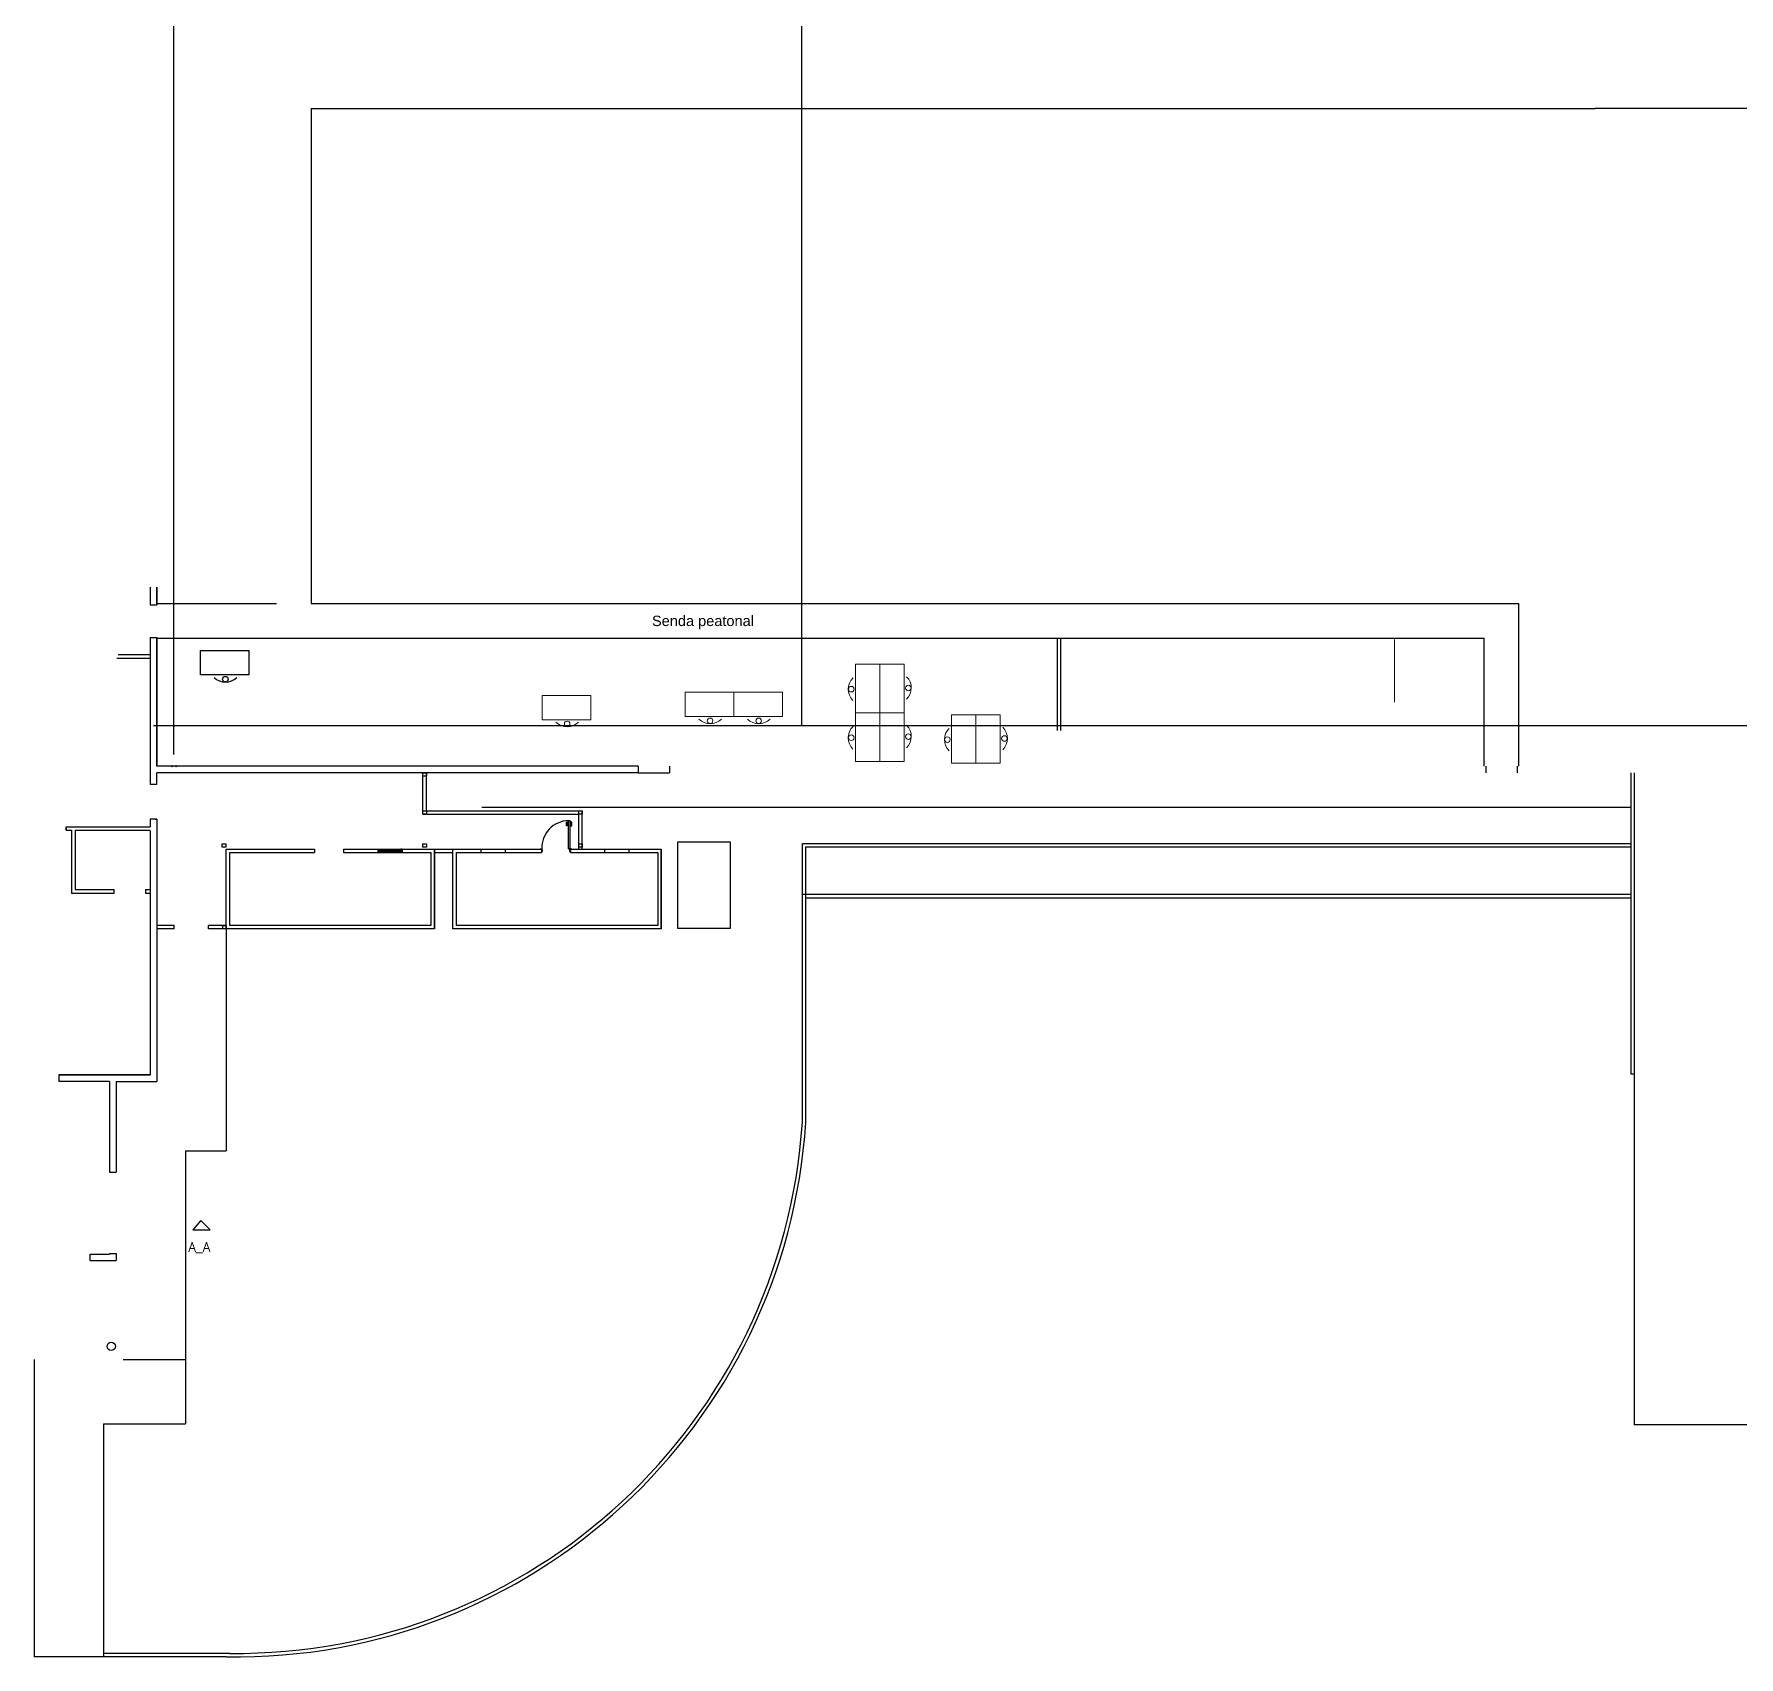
# Model space of a CAD drawing. Header units: millimetres. Extents: x 42 to 171, y 49 to 147.
# Drawn here: x 42.13 to 91.25, y 49.36 to 96.11 of the extents above; entities that cross this region are included whole.
import ezdxf

# ---------------------------------------------------------------- set-up
doc = ezdxf.new("R2010")
doc.units = ezdxf.units.MM
doc.linetypes.add('BORDER2', pattern=[0.875, 0.25, -0.125, 0.25, -0.125, 0, -0.125])
doc.layers.add('Paredes_oficinas_P.B.', color=6, linetype='Continuous')
doc.layers.add('Servicios', color=7, linetype='BORDER2')
doc.layers.add('Racks General', color=8, linetype='Continuous', lineweight=0)
doc.layers.add('WH', color=7, linetype='Continuous', lineweight=0)
doc.styles.add('SIMPLEX', font='simplex.shx')
doc.styles.get("Standard").update_dxf_attribs({"font": 'txt.shx'})

# ---------------------------------------------------------------- blocks, each defined once
blk = doc.blocks.new('Escritorio-1')
at = {"layer": 'Racks General'}
blk.add_circle((-0.821797, 0.684175), 0.08, dxfattribs=at)
blk.add_arc((-0.447568, 0.682689), 0.459619, 134.949135, 224.949135, dxfattribs=at)
at = {"layer": 'WH', "color": 7}
for p, q in [((-0.7, 0), (-0.7, 1.4)), ((-0.7, 1.4), (0, 1.4)), ((0, 1.4), (0, 0)), ((-0.7, 0), (0, 0))]:
    blk.add_line(p, q, dxfattribs=at)

msp = doc.modelspace()

# ---------------------------------------------------------------- linework, layer by layer
at = {"ltscale": 5}
for p, q in [((46.157335, 75.36027), (46.157335, 146.94627)), ((64.249335, 76.18827), (64.249335, 146.94627)), ((45.569335, 76.18827), (114.182822, 76.18827))]:
    msp.add_line(p, q, dxfattribs=at)
at = {"color": 252}
for p, q in [((50.116405, 93.968935), (87.111213, 93.968935)), ((50.116405, 93.968935), (50.116405, 79.705988)), ((135.270869, 93.968935), (87.111213, 93.968935)), ((45.666405, 79.705988), (49.116405, 79.705988)), ((50.116405, 79.705988), (84.914423, 79.705988)), ((84.914423, 75.022299), (84.914423, 79.705988)), ((45.666405, 78.705988), (50.054373, 78.705988)), ((50.054373, 78.705988), (83.914423, 78.705988)), ((83.914423, 75.022299), (83.914423, 78.705988))]:
    msp.add_line(p, q, dxfattribs=at)
at = {"color": 2}
for centre in [(46.106318, 75.020598), (46.226905, 75.020598)]:
    msp.add_circle(centre, 0.016078, dxfattribs=at)
at = {"layer": 'Defpoints', "color": 7}
for p, q in [((46.927246, 77.650693), (46.927246, 78.350693)), ((46.927246, 78.350693), (48.327246, 78.350693)), ((48.327246, 77.650693), (48.327246, 78.350693)), ((48.327246, 77.650693), (46.927246, 77.650693))]:
    msp.add_line(p, q, dxfattribs=at)
at = {"layer": 'Defpoints', "linetype": 'Continuous'}
msp.add_lwpolyline([(46.704727, 61.662018), (47.206538, 61.662018), (46.937707, 61.930627), (46.704727, 61.662018)], dxfattribs=at)
at = {"layer": 'Defpoints'}
msp.add_circle((47.643071, 77.528896), 0.08, dxfattribs=at)
msp.add_arc((47.644557, 77.903126), 0.459619, 224.949135, 314.949135, dxfattribs=at)
at = {"layer": 'Paredes_oficinas_P.B.'}
for p, q in [((45.666405, 79.670012), (45.666405, 80.177916)), ((45.666405, 75.022299), (45.665465, 78.730012))]:
    msp.add_line(p, q, dxfattribs=at)
at = {"layer": 'Paredes_oficinas_P.B.', "linetype": 'Continuous'}
for p, q in [((71.619184, 76.04796), (71.619184, 78.676468)), ((71.719184, 76.04796), (71.719184, 78.676468)), ((45.476405, 78.12627), (44.51365, 78.12627)), ((45.476405, 78.22627), (44.55365, 78.22627)), ((45.476405, 78.12627), (44.55365, 78.12627)), ((45.666405, 74.491499), (45.666405, 74.83137)), ((45.666405, 74.491499), (45.476342, 74.491499)), ((45.666405, 73.491499), (45.476405, 73.491499)), ((43.211069, 73.17627), (43.211069, 71.365276)), ((43.211069, 73.17627), (43.211069, 71.365276)), ((43.211069, 73.17627), (43.211069, 71.365276)), ((43.311069, 73.17627), (43.311069, 71.465276)), ((43.311069, 73.17627), (43.311069, 71.465276)), ((43.311069, 73.17627), (43.311069, 71.465276)), ((43.211069, 71.365276), (44.439396, 71.365276)), ((43.211069, 71.365276), (44.439396, 71.365276)), ((43.211069, 71.365276), (44.439396, 71.365276)), ((43.311069, 71.465276), (44.439396, 71.465276)), ((43.311069, 71.465276), (44.439396, 71.465276)), ((43.311069, 71.465276), (44.439396, 71.465276)), ((44.439396, 71.365276), (44.439396, 71.465276)), ((44.439396, 71.365276), (44.439396, 71.465276)), ((44.439396, 71.365276), (44.439396, 71.465276)), ((45.339396, 71.465276), (45.476405, 71.465276)), ((45.339396, 71.465276), (45.339396, 71.365276)), ((45.339396, 71.365276), (45.476405, 71.365276))]:
    msp.add_line(p, q, dxfattribs=at)
at = {"layer": 'Paredes_oficinas_P.B.', "color": 6, "linetype": 'Continuous'}
for p, q in [((53.333414, 73.633811), (53.333414, 74.83137)), ((53.433414, 73.733811), (53.433414, 74.83137)), ((45.666405, 74.491499), (45.566405, 74.491499)), ((53.433414, 73.733811), (57.924977, 73.733811)), ((57.924977, 72.633898), (57.924977, 73.733811)), ((43.053628, 73.17627), (43.053628, 73.27627)), ((45.666405, 73.491499), (45.566405, 73.491499)), ((53.333414, 73.633811), (57.824977, 73.633811)), ((57.824977, 72.633893), (57.824977, 73.633811)), ((47.666298, 72.633725), (50.214097, 72.633843)), ((47.666404, 70.333725), (47.666298, 72.633725)), ((47.766302, 72.53373), (50.214101, 72.533843)), ((47.7664, 70.43373), (47.766302, 72.53373)), ((50.214097, 72.633843), (50.214101, 72.533843)), ((51.048866, 72.633882), (53.666298, 72.634003)), ((51.048866, 72.633882), (51.04887, 72.533882)), ((51.04887, 72.533882), (53.566302, 72.533999)), ((52.031748, 72.633927), (52.061748, 72.633929)), ((52.031748, 72.633927), (52.031752, 72.533927)), ((52.031752, 72.533927), (52.061752, 72.533929)), ((52.061748, 72.633929), (52.061752, 72.533929)), ((52.731748, 72.63396), (52.731752, 72.53396)), ((53.566302, 72.533999), (53.5664, 70.433999)), ((53.666298, 72.634003), (54.199959, 72.634028)), ((53.666298, 72.634003), (53.666404, 70.334003)), ((53.666404, 70.334003), (53.666298, 72.634003)), ((53.666302, 72.534003), (54.199964, 72.534028)), ((54.199959, 72.633725), (56.747759, 72.633843)), ((54.200066, 70.333725), (54.199959, 72.633725)), ((54.299964, 72.53373), (56.747763, 72.533843)), ((54.300061, 70.43373), (54.299964, 72.53373)), ((54.999959, 72.633762), (54.999964, 72.533762)), ((55.699959, 72.633795), (55.699964, 72.533795)), ((56.747759, 72.633843), (56.747763, 72.533843)), ((57.582528, 72.633882), (60.199959, 72.634003)), ((57.582528, 72.633882), (57.582532, 72.533882)), ((57.582532, 72.533882), (60.099964, 72.533999)), ((58.56541, 72.633927), (58.565414, 72.533927)), ((59.26541, 72.63396), (59.265414, 72.53396)), ((60.099964, 72.533999), (60.100061, 70.433999)), ((60.199959, 72.634003), (60.200066, 70.334003)), ((60.200066, 70.334003), (60.199959, 72.634003)), ((46.16641, 70.433725), (45.666405, 70.433725)), ((46.16641, 70.333725), (45.666405, 70.333725)), ((46.16641, 70.333725), (46.16641, 70.433725)), ((47.666415, 70.433725), (47.151303, 70.433725)), ((47.151303, 70.333725), (47.151303, 70.433725)), ((47.666415, 70.333725), (47.151303, 70.333725)), ((53.666404, 70.334003), (47.666415, 70.333725)), ((47.704758, 70.333447), (47.704758, 70.333727)), ((53.5664, 70.433999), (47.7664, 70.43373)), ((60.200066, 70.334003), (54.200066, 70.333725)), ((60.100061, 70.433999), (54.300061, 70.43373))]:
    msp.add_line(p, q, dxfattribs=at)
at = {"layer": 'Paredes_oficinas_P.B.', "color": 20, "linetype": 'Continuous'}
for p, q in [((43.053628, 73.22627), (43.053628, 73.17627)), ((45.616405, 73.491499), (45.666405, 73.491499))]:
    msp.add_line(p, q, dxfattribs=at)
at = {"layer": 'Paredes_oficinas_P.B.', "color": 0, "linetype": 'Continuous'}
for p, q in [((57.467296, 73.303143), (57.467291, 73.403632)), ((57.492418, 73.303144), (57.467296, 73.303143)), ((57.479852, 73.416194), (57.532608, 73.416196)), ((57.492414, 73.391072), (57.532609, 73.391074)), ((57.492414, 73.391072), (57.492418, 73.303144)), ((57.532607, 73.453879), (57.567778, 73.453881)), ((57.532644, 72.643928), (57.532607, 73.453879)), ((57.567778, 73.453881), (57.567815, 72.64393)), ((57.610067, 73.4162), (57.567779, 73.416198)), ((57.597507, 73.391077), (57.567781, 73.391075)), ((57.597507, 73.391077), (57.597511, 73.303149)), ((57.597511, 73.303149), (57.622633, 73.30315)), ((57.622633, 73.30315), (57.622628, 73.403639)), ((52.061748, 72.633929), (52.701748, 72.633958)), ((52.061749, 72.594669), (52.701749, 72.594699)), ((52.061751, 72.569741), (52.701751, 72.569771)), ((52.061752, 72.533929), (52.701752, 72.533958)), ((52.731748, 72.63396), (52.701748, 72.633958)), ((52.701748, 72.633958), (52.701752, 72.533958)), ((52.731752, 72.53396), (52.701752, 72.533958)), ((57.567759, 72.633881), (57.532588, 72.633879)), ((57.567815, 72.64393), (57.532644, 72.643928))]:
    msp.add_line(p, q, dxfattribs=at)
at = {"layer": 'Paredes_oficinas_P.B.', "linetype": 'Continuous'}
for points in [[(45.475476, 80.177916), (45.475476, 79.670012)], [(45.475476, 80.177916), (45.475476, 79.670012)], [(45.475476, 80.177916), (45.475476, 79.670012)], [(45.475476, 80.177916), (45.475476, 79.670012)], [(45.666405, 80.177916), (45.666405, 79.670012)], [(45.666405, 80.177916), (45.666405, 79.670012)], [(45.666405, 79.670012), (45.666405, 80.177916)], [(45.475476, 79.670012), (45.666405, 79.670012)], [(45.474536, 78.730012), (45.476385, 74.491499)], [(45.474536, 78.730012), (45.476385, 74.491499)], [(45.474536, 78.730012), (45.665465, 78.730012)], [(45.665465, 78.730012), (45.666405, 75.022299)], [(45.665465, 78.730012), (45.666405, 75.022299)], [(59.537019, 75.022299), (45.665476, 75.022299)], [(59.537019, 75.022299), (45.665476, 75.022299)], [(59.537948, 75.022299), (45.666405, 75.022299)], [(59.537948, 75.022299), (45.666405, 75.022299)], [(59.537019, 74.83137), (45.666405, 74.83137)], [(59.537019, 75.022299), (59.537019, 74.83137)], [(60.441421, 75.022299), (60.441421, 74.83137)], [(83.962495, 75.022299), (83.962495, 74.83137)], [(84.866897, 75.022299), (84.866897, 74.83137)], [(84.866897, 75.022299), (84.866897, 74.83137)], [(43.053628, 73.27627), (45.476405, 73.27627)], [(43.053628, 73.27627), (45.476405, 73.27627)], [(43.053628, 73.27627), (45.476405, 73.27627)], [(45.476405, 73.491499), (45.476405, 73.27627)], [(45.476405, 73.491499), (45.476405, 73.27627)], [(45.476405, 73.491499), (45.476405, 73.27627)], [(45.666405, 73.491499), (45.665476, 66.12627)], [(45.666405, 73.491499), (45.665476, 66.12627)], [(45.666405, 73.491499), (45.665476, 66.12627)], [(45.666405, 73.491499), (45.665476, 65.936268)], [(43.053628, 73.17627), (43.211069, 73.17627)], [(43.053628, 73.17627), (43.211069, 73.17627)], [(43.053628, 73.17627), (43.211069, 73.17627)], [(43.311069, 73.17627), (45.476405, 73.17627)], [(43.311069, 73.17627), (45.476405, 73.17627)], [(43.311069, 73.17627), (45.476405, 73.17627)], [(45.475476, 73.159461), (45.475476, 66.12627)], [(45.475476, 73.159461), (45.475476, 66.12627)], [(45.475476, 73.159461), (45.475476, 66.12627)], [(45.475476, 73.159461), (45.475476, 66.12627)], [(44.302937, 66.12627), (42.843237, 66.12627)], [(42.843237, 66.12627), (44.302937, 66.12627)], [(42.843237, 66.12627), (42.843237, 65.93627)], [(42.843237, 66.12627), (42.843237, 65.93627)], [(42.843237, 66.12627), (44.492937, 66.12627)], [(44.302937, 66.12627), (42.843237, 66.12627)], [(42.843237, 66.12627), (44.302937, 66.12627)], [(42.843237, 66.12627), (44.492937, 66.12627)], [(44.302937, 65.93627), (42.843237, 65.93627)], [(45.475476, 66.12627), (43.506842, 66.12627)], [(43.506842, 66.12627), (45.475476, 66.12627)], [(43.506842, 66.12627), (45.475476, 66.12627)], [(45.475476, 66.12627), (43.506842, 66.12627)], [(43.506842, 66.12627), (45.475476, 66.12627)], [(43.506842, 66.12627), (45.475476, 66.12627)], [(45.475476, 66.12627), (43.506842, 66.12627)], [(43.506842, 66.12627), (45.475476, 66.12627)], [(43.506842, 66.12627), (45.475476, 66.12627)], [(45.475476, 66.12627), (43.506842, 66.12627)], [(43.506842, 66.12627), (45.475476, 66.12627)], [(43.506842, 66.12627), (45.475476, 66.12627)], [(44.302937, 65.93627), (44.302937, 63.328896)], [(44.492865, 65.936268), (45.665476, 65.936268)], [(44.492865, 65.936268), (45.665476, 65.936268)], [(44.492937, 65.936268), (44.492937, 63.328896)], [(44.302865, 63.328896), (44.492141, 63.328896)], [(44.492865, 63.328896), (44.492937, 63.328896)], [(43.747227, 60.965636), (44.302937, 60.965636)], [(44.302865, 60.981709), (44.492865, 60.981709)], [(44.302865, 60.981709), (44.302865, 60.965636)], [(44.492937, 60.981709), (44.492937, 60.775636)], [(43.747227, 60.775636), (44.492937, 60.775636)]]:
    msp.add_lwpolyline(points, dxfattribs=at)
at = {"layer": 'Paredes_oficinas_P.B.', "color": 6, "linetype": 'Continuous'}
for points in [[(53.333414, 74.830813), (53.433414, 74.830813), (53.433414, 74.730813), (53.333414, 74.730813)], [(53.333414, 73.733811), (53.433414, 73.733811), (53.433414, 73.633811), (53.333414, 73.633811)], [(57.824977, 73.733811), (57.924977, 73.733811), (57.924977, 73.633811), (57.824977, 73.633811)], [(47.553326, 72.783725), (47.653326, 72.783725), (47.653326, 72.683725), (47.553326, 72.683725)], [(53.333414, 72.783725), (53.433414, 72.783725), (53.433414, 72.683725), (53.333414, 72.683725)], [(57.824977, 72.783725), (57.924977, 72.783725), (57.924977, 72.683725), (57.824977, 72.683725)], [(47.5664, 70.433725), (47.6664, 70.433725), (47.6664, 70.333725), (47.5664, 70.333725)]]:
    msp.add_lwpolyline(points, close=True, dxfattribs=at)
at = {"layer": 'Paredes_oficinas_P.B.', "color": 0, "linetype": 'Continuous'}
for points in [[(56.712283, 72.633738), (56.712283, 72.64389), (56.762527, 72.643893), (56.762529, 72.608722), (56.772578, 72.608722), (56.77258, 72.558477), (56.747762, 72.558476)], [(57.618003, 72.63378), (57.618003, 72.643932), (57.567758, 72.64393), (57.56776, 72.608759), (57.557711, 72.608758), (57.557713, 72.558514), (57.582531, 72.558515)]]:
    msp.add_lwpolyline(points, dxfattribs=at)
at = {"layer": 'Paredes_oficinas_P.B.', "linetype": 'Continuous', "elevation": 4.4}
msp.add_lwpolyline([(43.747227, 60.775636), (43.747227, 60.965636)], dxfattribs=at)
at = {"layer": 'Paredes_oficinas_P.B.', "linetype": 'Continuous'}
msp.add_circle((44.351813, 58.306346), 0.12, dxfattribs=at)
at = {"layer": 'Paredes_oficinas_P.B.', "color": 0, "linetype": 'Continuous'}
for centre, radius, start, end in [((57.544924, 72.669491), 0.782815, 91.630783, 181.87392), ((57.479852, 73.403633), 0.012561, 90.002656, 180.002656), ((57.610067, 73.403639), 0.012561, 0.002656, 90.002656)]:
    msp.add_arc(centre, radius, start, end, dxfattribs=at)
at = {"layer": 'Servicios', "color": 252, "linetype": 'ByBlock'}
for p, q in [((59.537019, 74.83137), (60.441421, 74.83137)), ((88.13814, 74.83137), (88.13814, 66.1601)), ((88.23814, 74.83137), (88.23814, 66.1601)), ((64.267176, 64.759997), (64.267176, 72.792906)), ((64.267176, 72.792906), (88.13814, 72.792906)), ((64.367176, 64.759997), (64.367176, 72.692906)), ((64.367176, 72.692906), (88.139069, 72.692906)), ((64.266247, 71.33137), (88.13814, 71.33137)), ((64.267176, 64.759997), (64.267176, 71.33137)), ((64.366247, 71.23137), (88.13814, 71.23137)), ((64.367176, 64.759997), (64.367176, 71.23137)), ((88.13814, 66.1601), (88.23814, 66.1601)), ((88.23814, 66.1601), (88.23814, 56.045127)), ((46.493867, 63.936268), (46.493867, 56.073745)), ((42.130927, 57.923265), (42.130927, 49.361293)), ((44.692937, 57.923265), (46.493867, 57.923265)), ((44.130927, 56.073745), (44.130927, 49.361293)), ((44.130927, 56.073745), (46.493867, 56.073745)), ((44.130927, 56.073745), (46.493867, 56.073745)), ((131.001596, 56.045127), (88.23814, 56.045127)), ((47.666684, 49.361293), (42.130927, 49.361293)), ((47.766684, 49.460003), (44.130927, 49.460003))]:
    msp.add_line(p, q, dxfattribs=at)
for points in [[(88.13814, 73.83137), (55.033414, 73.83137)], [(47.666415, 70.333725), (47.666405, 63.936271)], [(46.493867, 63.936268), (47.666405, 63.936268)]]:
    msp.add_lwpolyline(points, dxfattribs=at)
msp.add_lwpolyline([(60.683253, 72.842385), (62.183253, 72.842385), (62.183253, 70.342385), (60.683253, 70.342385)], close=True, dxfattribs=at)
for radius, start in [(16.472195, 269.084544), (16.472195, 269.084544), (16.372195, 269.42894), (16.372195, 269.42894)]:
    msp.add_arc((47.929861, 65.831385), radius, start, 356.270723, dxfattribs=at)
at = {"layer": 'WH', "color": 7}
for p, q in [((81.328832, 78.669148), (81.328832, 76.869148)), ((68.917999, 76.503054), (69.617999, 76.503054))]:
    msp.add_line(p, q, dxfattribs=at)
at = {"layer": 'WH', "color": 6}
msp.add_line((55.033414, 73.733811), (53.433414, 73.733811), dxfattribs=at)

# ---------------------------------------------------------------- block references
at = {"layer": 'WH', "color": 7}
for p in [(66.49871, 76.556966), (66.49871, 75.156966), (69.267999, 75.103054)]:
    msp.add_blockref('Escritorio-1', p, dxfattribs=at)
for p, rotation in [((66.49871, 77.956966), 180), ((62.293059, 77.150701), 90), ((63.693059, 77.150701), 90), ((58.173384, 77.06044), 90), ((66.49871, 76.556966), 180), ((69.267999, 76.503054), 180)]:
    msp.add_blockref('Escritorio-1', p, dxfattribs=dict(at, rotation=rotation))

# ---------------------------------------------------------------- texts
at = {"layer": 'Defpoints', "style": 'SIMPLEX'}
msp.add_text('A_A', height=0.28, dxfattribs=at).set_placement((46.57989, 61.028979, 3.08))
at = {"layer": 'WH', "color": 2, "insert": (61.403158, 79.162592), "char_height": 0.3, "width": 3.058333, "attachment_point": 5}
msp.add_mtext('{\\fArial|b0|i0|c0|p34;Senda peatonal}', dxfattribs=at)

doc.saveas('drawing.dxf')
